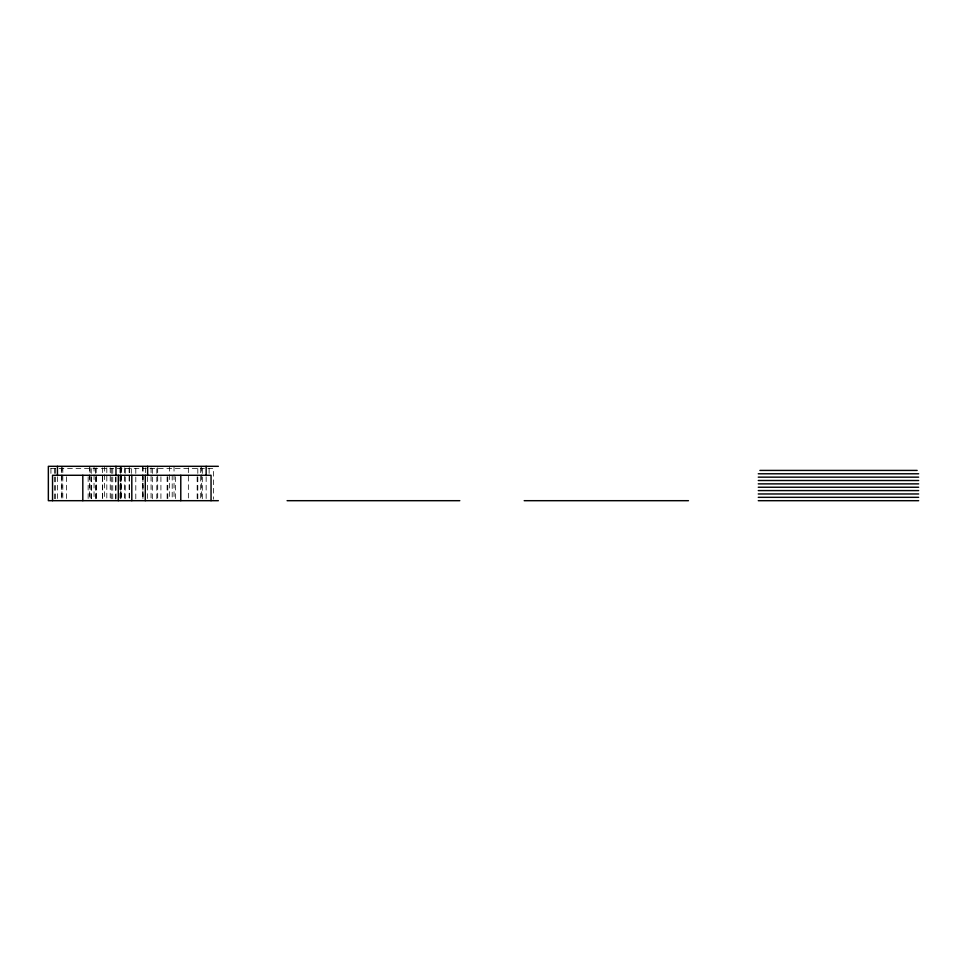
<?xml version="1.0" encoding="UTF-8"?>
<svg xmlns="http://www.w3.org/2000/svg" width="967" height="967" viewBox="0 0 967 967"><rect width="100%" height="100%" fill="white"/><g stroke="black" fill="none" stroke-linecap="round" stroke-linejoin="round"><path stroke-width="0.73" stroke-dasharray="4.83 3.63" d="M50.804 468.56L55.675 468.56M59.084 468.56L113.683 468.56M117.237 468.56L146.38 468.56M149.933 468.56L204.4 468.56M207.941 468.56L213.574 468.56L213.61 499.226M209.126 468.56L209.126 474.398M206.152 476.779L206.152 499.19M202.296 468.56L202.296 499.226M201.668 466.312L201.668 499.19M200.701 467.81L200.701 499.19M197.812 468.56L197.812 499.226M197.159 476.779L197.159 499.19M188.347 467.81L188.347 499.19M175.45 476.779L175.45 499.19M174.036 466.312L174.036 499.19M172.199 475.28L172.199 499.19M169.551 466.312L169.551 499.19M167.799 476.779L167.799 499.19M167.11 476.779L167.11 499.19M160.921 476.779L160.921 499.19M157.694 467.81L157.694 499.19M156.823 468.56L156.823 499.226M152.339 468.56L152.339 499.226M151.07 467.81L151.07 499.19M147.625 476.779L147.625 499.19M145.606 467.81L145.606 473.782M143.14 466.312L143.14 499.19M142.923 476.779L142.923 499.19M142.524 466.312L142.524 499.19M135.803 468.56L135.803 499.226M131.319 468.56L131.319 474.398M129.288 467.81L129.288 499.19M129.203 467.81L129.203 499.19M125.166 468.56L125.166 499.226M124.767 467.81L124.707 499.19M121.322 467.81L121.322 499.19M121.068 466.312L121.068 499.19M120.682 468.56L120.682 499.226M120.452 466.312L120.452 499.19M119.981 467.81L119.981 499.19M115.967 476.779L115.967 499.19M115.738 477.323L115.738 499.226M112.752 468.56L112.752 499.226M111.253 468.56L111.253 499.226M110.226 467.81L110.226 499.19M106.817 467.81L106.817 499.19M104.641 466.312L104.641 499.19M102.671 476.779L102.671 499.19M102.442 467.81L102.442 499.19M96.482 476.779L96.482 499.19M96.096 467.81L96.096 499.19M95.733 468.56L95.733 499.226M94.041 466.312L94.041 499.19M91.406 476.779L91.406 499.19M91.249 468.56L91.249 499.226M90.088 467.81L90.088 499.19M89.556 466.312L89.556 499.19M88.142 476.779L88.142 499.19M66.433 476.779L66.433 499.19M62.819 467.81L62.819 499.19M61.924 466.312L61.924 499.19M61.332 467.81L61.332 499.19M57.44 476.779L57.44 499.19M55.409 468.56L55.409 499.226M54.466 468.56L54.466 499.226M50.925 468.56L50.925 474.398"/><path stroke-width="1.45" d="M218.361 466.312L48.35 466.312L48.35 500.688L218.361 500.688M759.905 470.421L917.151 470.421M758.273 473.782L918.65 473.782M758.273 477.154L918.65 477.154M758.273 480.514L918.65 480.514M758.273 483.875L918.65 483.875M758.273 487.235L918.65 487.235M758.273 490.595L918.65 490.595M758.273 493.968L918.65 493.968M758.273 497.328L918.65 497.328M287.09 500.688L459.796 500.688M524.187 500.688L688.468 500.688M758.273 500.688L918.65 500.688M211.048 500.688L211.048 475.28L52.544 475.28L52.544 500.688M206.152 466.312L206.152 475.28M180.781 475.28L180.781 500.688M147.625 466.312L147.625 475.28M145.292 475.28L145.292 500.688M131.802 475.28L131.802 500.688M118.312 475.28L118.312 500.688M115.967 466.312L115.967 475.28M82.811 475.28L82.811 500.688M57.44 466.312L57.44 475.28"/></g></svg>
